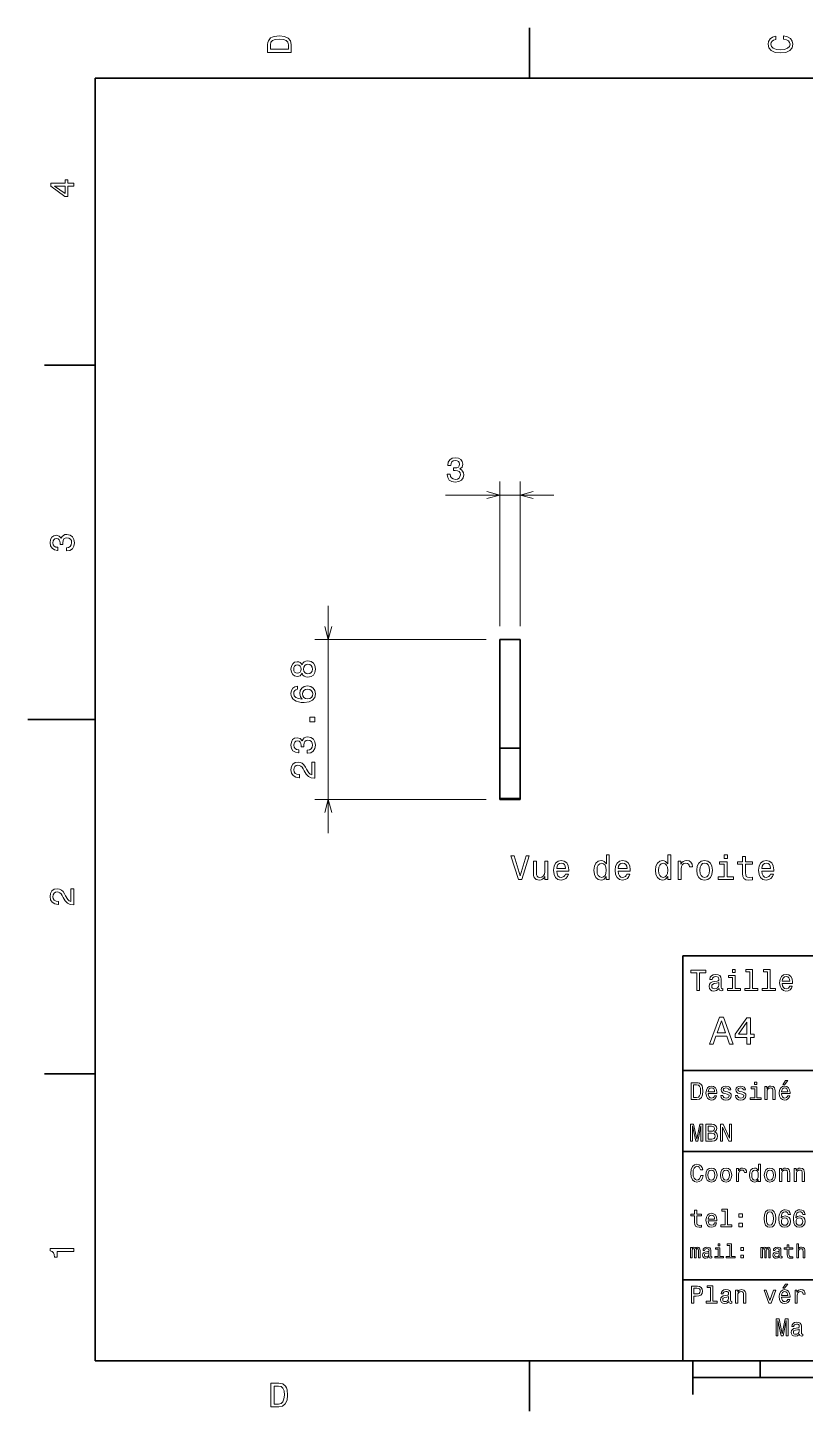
# Model space of a CAD drawing. Extents: x 0 to 297, y 0 to 210.
# Drawn here: x 0 to 115.2, y 2.5 to 207.5 of the extents above; entities that cross this region are included whole.
import ezdxf

# ---------------------------------------------------------------- set-up
doc = ezdxf.new("R2010")
doc.units = 0

msp = doc.modelspace()

# ---------------------------------------------------------------- linework, layer by layer
at = {"color": 7, "lineweight": 35, "ltscale": 0.1875}
for p, q in [((74.300003, 200), (74.300003, 207.5)), ((10, 157.5), (2.5, 157.5)), ((10, 52.5), (2.5, 52.5)), ((74.300003, 10), (74.300003, 2.5))]:
    msp.add_line(p, q, dxfattribs=at)
at = {"color": 7, "lineweight": 35}
for p, q in [((287, 200), (10, 200)), ((10, 200), (10, 10)), ((97, 10), (97, 70)), ((97, 70), (287, 70)), ((97, 53), (162, 53)), ((97, 41), (162, 41)), ((97, 22), (162, 22)), ((10, 10), (287, 10)), ((97, 10), (287, 10)), ((98.5, 7.5), (198.5, 7.5))]:
    msp.add_line(p, q, dxfattribs=at)
at = {"color": 7, "lineweight": 13}
for p, q in [((69.909958, 118.838623), (69.909958, 140.259201)), ((72.909958, 118.838623), (72.909958, 140.259201)), ((44.513523, 88.16037), (44.513523, 121.838623)), ((67.909958, 116.838623), (42.513523, 116.838623)), ((67.909958, 93.16037), (42.513523, 93.16037))]:
    msp.add_line(p, q, dxfattribs=at)
at = {"color": 7, "lineweight": 13, "ltscale": 0.400901}
msp.add_line((61.873936, 138.259201), (77.909958, 138.259201), dxfattribs=at)
at = {"color": 7, "lineweight": 35, "ltscale": 0.075}
for p, q in [((72.909958, 116.838623), (69.909958, 116.838623)), ((72.909958, 100.738052), (69.909958, 100.738052)), ((72.909958, 93.16037), (69.909958, 93.16037))]:
    msp.add_line(p, q, dxfattribs=at)
at = {"color": 7, "lineweight": 35, "ltscale": 0.362129}
for p, q in [((69.909958, 116.838623), (69.909958, 102.353455)), ((72.909958, 116.838623), (72.909958, 102.353455))]:
    msp.add_line(p, q, dxfattribs=at)
at = {"color": 7, "lineweight": 35, "ltscale": 0.25}
msp.add_line((10, 105), (0, 105), dxfattribs=at)
at = {"color": 7, "lineweight": 35, "ltscale": 0.040385}
for p, q in [((69.909958, 102.353455), (69.909958, 100.738052)), ((72.909958, 102.353455), (72.909958, 100.738052))]:
    msp.add_line(p, q, dxfattribs=at)
at = {"color": 7, "lineweight": 35, "ltscale": 0.184333}
for p, q in [((69.909958, 93.364738), (69.909958, 100.738052)), ((72.909958, 93.364738), (72.909958, 100.738052))]:
    msp.add_line(p, q, dxfattribs=at)
at = {"color": 7, "lineweight": 13, "ltscale": 0.075}
msp.add_line((69.909958, 93.364738), (72.909958, 93.364738), dxfattribs=at)
at = {"color": 7, "lineweight": 35, "ltscale": 0.005109}
for p, q in [((69.909958, 93.364738), (69.909958, 93.16037)), ((72.909958, 93.364738), (72.909958, 93.16037))]:
    msp.add_line(p, q, dxfattribs=at)
at = {"color": 7, "lineweight": 35, "ltscale": 0.125}
msp.add_line((98.5, 10), (98.5, 5), dxfattribs=at)
at = {"color": 7, "lineweight": 35, "ltscale": 0.0625}
msp.add_line((108.5, 10), (108.5, 7.5), dxfattribs=at)
at = {"color": 7, "lineweight": 13}
for points in [[(35.533215, 204.994965), (35.533215, 203.829971), (39.033215, 203.829971), (39.033215, 204.994965), (38.922264, 205.544678), (38.584366, 205.953171), (38.034657, 206.205338), (37.283215, 206.296112), (36.516644, 206.215424), (36.21405, 206.114563), (35.971977, 205.973343), (35.644165, 205.56485), (35.563473, 205.297562)], [(35.951801, 204.959656), (36.027451, 205.342941), (36.259438, 205.605194), (36.672985, 205.761536), (37.283215, 205.811966), (37.873272, 205.756485), (38.286816, 205.600143), (38.533936, 205.332855), (38.614628, 204.959656), (38.614628, 204.298996), (35.951801, 204.298996)], [(111.93206, 205.817017), (112.35569, 205.716141), (112.658287, 205.549713), (112.844887, 205.317734), (112.905403, 205.045395), (112.814629, 204.71759), (112.54229, 204.460388), (112.098488, 204.28891), (111.483215, 204.233429), (110.872986, 204.28891), (110.424141, 204.455338), (110.151802, 204.71254), (110.055984, 205.045395), (110.106415, 205.287476), (110.247627, 205.494247), (110.474571, 205.655624), (110.787247, 205.766571), (110.787247, 206.245682), (110.308144, 206.094391), (109.94503, 205.832138), (109.718086, 205.474075), (109.637398, 205.045395), (109.763474, 204.510818), (110.116501, 204.10231), (110.696472, 203.840057), (111.483215, 203.749283), (112.269958, 203.840057), (112.84993, 204.10231), (113.208, 204.510818), (113.329041, 205.045395), (113.233215, 205.51442), (112.965927, 205.892654), (112.527161, 206.159943), (111.93206, 206.301163)], [(6.833213, 184.02739), (6.833213, 184.481277), (5.965778, 184.481277), (5.965778, 184.98056), (5.56232, 184.98056), (5.56232, 184.481277), (3.408862, 184.481277), (3.408862, 184.022339), (5.521974, 182.489197), (5.965778, 182.489197), (5.965778, 184.02739)], [(5.56232, 182.912827), (3.993876, 184.02739), (5.56232, 184.02739)], [(62.121052, 141.358627), (62.121052, 141.323318), (62.201744, 140.839172), (62.438778, 140.476059), (62.811974, 140.24408), (63.306213, 140.15834), (63.830708, 140.24408), (64.224075, 140.465973), (64.476242, 140.819), (64.567017, 141.272888), (64.526672, 141.570435), (64.415726, 141.812515), (64.234169, 141.999115), (63.992092, 142.135284), (64.319901, 142.407623), (64.435898, 142.841339), (64.360245, 143.234711), (64.143387, 143.532257), (63.790359, 143.718857), (63.306213, 143.784424), (62.852322, 143.70372), (62.504337, 143.481827), (62.277393, 143.128799), (62.201744, 142.659775), (62.201744, 142.624481), (62.650593, 142.624481), (62.690937, 142.947235), (62.822063, 143.17923), (63.033878, 143.320435), (63.331429, 143.37088), (63.593674, 143.330536), (63.785316, 143.224625), (63.901314, 143.053146), (63.946701, 142.821167), (63.901314, 142.574036), (63.780273, 142.407623), (63.568459, 142.306747), (63.280994, 142.276489), (63.084309, 142.28154), (63.084309, 141.883118), (63.331429, 141.893204), (63.649151, 141.847809), (63.886185, 141.726776), (64.02739, 141.53009), (64.077827, 141.272888), (64.022354, 140.980377), (63.876099, 140.763519), (63.644108, 140.62735), (63.336472, 140.58197), (63.018749, 140.632401), (62.786758, 140.783691), (62.640507, 141.025772), (62.58503, 141.358627)], [(5.73379, 129.979111), (5.769093, 129.979111), (6.253242, 130.059799), (6.616354, 130.296829), (6.848343, 130.670029), (6.934078, 131.164276), (6.848343, 131.688766), (6.626441, 132.082138), (6.273415, 132.334305), (5.819525, 132.425079), (5.521974, 132.384735), (5.279899, 132.273788), (5.0933, 132.092224), (4.957133, 131.850143), (4.684798, 132.177963), (4.251081, 132.293961), (3.857709, 132.218307), (3.560158, 132.00145), (3.373559, 131.648422), (3.307997, 131.164276), (3.388689, 130.710388), (3.610591, 130.362396), (3.963617, 130.135452), (4.432637, 130.059799), (4.46794, 130.059799), (4.46794, 130.508652), (4.145173, 130.548996), (3.913184, 130.680115), (3.771974, 130.891937), (3.721542, 131.189484), (3.761888, 131.451736), (3.867795, 131.643372), (4.039265, 131.759369), (4.271254, 131.804764), (4.518372, 131.759369), (4.684798, 131.638336), (4.785663, 131.426514), (4.815922, 131.139053), (4.810879, 130.942368), (5.209294, 130.942368), (5.199208, 131.189484), (5.244596, 131.507217), (5.365634, 131.744247), (5.56232, 131.885452), (5.819525, 131.935883), (6.112032, 131.880417), (6.328891, 131.734161), (6.465058, 131.502167), (6.510447, 131.194534), (6.460014, 130.876801), (6.308718, 130.644821), (6.066643, 130.498566), (5.73379, 130.443085)], [(40.627357, 111.846184), (40.768566, 111.588982), (40.965252, 111.412468), (41.212372, 111.301514), (41.509922, 111.266212), (41.958767, 111.346909), (42.306751, 111.578896), (42.528652, 111.957138), (42.614388, 112.471542), (42.528652, 112.980911), (42.306751, 113.359154), (41.958767, 113.591141), (41.509922, 113.67688), (41.212372, 113.636528), (40.965252, 113.530624), (40.768566, 113.349068), (40.627357, 113.096909), (40.506317, 113.29863), (40.339893, 113.439842), (40.138161, 113.525581), (39.891045, 113.55584), (39.532974, 113.475143), (39.245514, 113.263329), (39.058914, 112.920395), (38.988308, 112.471542), (39.058914, 112.017654), (39.245514, 111.674713), (39.532974, 111.457855), (39.891045, 111.38221), (40.138161, 111.407425), (40.339893, 111.493156)], [(39.931389, 111.861313), (39.709488, 111.901657), (39.538017, 112.022697), (39.43211, 112.21434), (39.391766, 112.471542), (39.43211, 112.723709), (39.538017, 112.915352), (39.709488, 113.036385), (39.931389, 113.081772), (40.158337, 113.036385), (40.334846, 112.915352), (40.450844, 112.723709), (40.486145, 112.471542), (40.445801, 112.21434), (40.334846, 112.022697), (40.158337, 111.901657)], [(41.499832, 111.750366), (41.232544, 111.795753), (41.030815, 111.942009), (40.899689, 112.168953), (40.854301, 112.471542), (40.899689, 112.769096), (41.030815, 112.99604), (41.232544, 113.142296), (41.499832, 113.192726), (41.7873, 113.142296), (42.004158, 112.99604), (42.145367, 112.769096), (42.190758, 112.471542), (42.145367, 112.168953), (42.004158, 111.942009), (41.7873, 111.795753)], [(39.956608, 109.945892), (39.548103, 109.850075), (39.245514, 109.628174), (39.053871, 109.285233), (38.988308, 108.841431), (39.023609, 108.543877), (39.119431, 108.286674), (39.275772, 108.059731), (39.497673, 107.868088), (39.775051, 107.716789), (40.112946, 107.605835), (40.51136, 107.535233), (40.960209, 107.51506), (41.676346, 107.595749), (42.195801, 107.842873), (42.50848, 108.241287), (42.614388, 108.785957), (42.523609, 109.275146), (42.286579, 109.648346), (41.91338, 109.890419), (41.439316, 109.976158), (40.960209, 109.890419), (40.592052, 109.658432), (40.360065, 109.300362), (40.279373, 108.85656), (40.380238, 108.377449), (40.667702, 108.019386), (40.112946, 108.095032), (39.714531, 108.256416), (39.477501, 108.503532), (39.396809, 108.846474), (39.437153, 109.098633), (39.54306, 109.290276), (39.719574, 109.416359), (39.956608, 109.481918)], [(41.444359, 109.486961), (41.762081, 109.431488), (42.004158, 109.290276), (42.165543, 109.063332), (42.215973, 108.780914), (42.165543, 108.48336), (42.009201, 108.256416), (41.767124, 108.110161), (41.449402, 108.064774), (41.136723, 108.115204), (40.899689, 108.256416), (40.748394, 108.488403), (40.692917, 108.801086), (40.748394, 109.073418), (40.894646, 109.290276), (41.13168, 109.431488)], [(42.513523, 104.651512), (42.513523, 105.347481), (41.762081, 105.347481), (41.762081, 104.651512)], [(41.414101, 99.992584), (41.449402, 99.992584), (41.933552, 100.073273), (42.296665, 100.310303), (42.528652, 100.683502), (42.614388, 101.177742), (42.528652, 101.702232), (42.306751, 102.095604), (41.953724, 102.347771), (41.499832, 102.438545), (41.202286, 102.398201), (40.960209, 102.287247), (40.773609, 102.105698), (40.637444, 101.863617), (40.365108, 102.191429), (39.931389, 102.307426), (39.538017, 102.231773), (39.240467, 102.014915), (39.053871, 101.661888), (38.988308, 101.177742), (39.069, 100.723846), (39.290901, 100.37587), (39.643929, 100.148918), (40.112946, 100.073273), (40.148251, 100.073273), (40.148251, 100.522118), (39.825481, 100.562469), (39.593494, 100.693588), (39.452286, 100.905403), (39.401852, 101.202957), (39.4422, 101.465202), (39.548103, 101.656845), (39.719574, 101.772842), (39.951565, 101.81823), (40.198681, 101.772842), (40.365108, 101.651802), (40.465973, 101.439987), (40.496231, 101.152527), (40.491188, 100.955841), (40.889603, 100.955841), (40.879517, 101.202957), (40.924908, 101.520683), (41.045944, 101.757713), (41.24263, 101.898918), (41.499832, 101.949356), (41.792343, 101.893875), (42.009201, 101.747627), (42.145367, 101.51564), (42.190758, 101.208), (42.140324, 100.890274), (41.989029, 100.658287), (41.746952, 100.512032), (41.414101, 100.456558)], [(42.513523, 96.296906), (42.513523, 98.702522), (42.079803, 98.702522), (42.079803, 96.801224), (41.842773, 96.907135), (41.646088, 97.088692), (41.288017, 97.648491), (41.136723, 97.946037), (40.919861, 98.278893), (40.667702, 98.515923), (40.370152, 98.652092), (40.032257, 98.702522), (39.608624, 98.616791), (39.275772, 98.379761), (39.063957, 98.016647), (38.988308, 97.547623), (39.074043, 97.063477), (39.311073, 96.69532), (39.689316, 96.45829), (40.188595, 96.377594), (40.259201, 96.377594), (40.259201, 96.836533), (40.218857, 96.836533), (39.875916, 96.88192), (39.623753, 97.018089), (39.462372, 97.234947), (39.406895, 97.522408), (39.457329, 97.814919), (39.583408, 98.031776), (39.780094, 98.172989), (40.027214, 98.223419), (40.259201, 98.188118), (40.455887, 98.092293), (40.627357, 97.930908), (40.778652, 97.709007), (40.940037, 97.411461), (41.252716, 96.917221), (41.585571, 96.569237), (41.989029, 96.362465), (42.498394, 96.296906)], [(73.805489, 84.808784), (72.927971, 81.828239), (72.02523, 84.808784), (71.546127, 84.808784), (72.675812, 81.303741), (73.18013, 81.303741), (74.284599, 84.808784)], [(78.344398, 82.529243), (80.119614, 82.529243), (80.124657, 82.736015), (80.043961, 83.315987), (79.82206, 83.74971), (79.46904, 84.011955), (79.000015, 84.107773), (78.541084, 84.006912), (78.188057, 83.724487), (77.961113, 83.265556), (77.880417, 82.66037), (77.95607, 82.040054), (78.183014, 81.586159), (78.530998, 81.303741), (78.984886, 81.207924), (79.378258, 81.273483), (79.701027, 81.444954), (79.938057, 81.717285), (80.074226, 82.080399), (79.63546, 82.080399), (79.544685, 81.87867), (79.413559, 81.727371), (79.040359, 81.606339), (78.752899, 81.661812), (78.536041, 81.838326), (78.394829, 82.125786), (78.344398, 82.514114)], [(85.692383, 81.722328), (85.692383, 81.303741), (86.136185, 81.303741), (86.136185, 84.924782), (85.697418, 84.924782), (85.697418, 83.598412), (85.359528, 83.981697), (85.152756, 84.072472), (84.915726, 84.107773), (84.487045, 84.006912), (84.154198, 83.724487), (83.937332, 83.270599), (83.861687, 82.66037), (83.937332, 82.05014), (84.154198, 81.591202), (84.487045, 81.303741), (84.915726, 81.207924), (85.152756, 81.243225), (85.364571, 81.334)], [(87.452469, 82.529243), (89.227684, 82.529243), (89.232727, 82.736015), (89.152031, 83.315987), (88.93013, 83.74971), (88.577103, 84.011955), (88.108086, 84.107773), (87.649155, 84.006912), (87.296127, 83.724487), (87.069183, 83.265556), (86.988487, 82.66037), (87.06414, 82.040054), (87.291084, 81.586159), (87.639069, 81.303741), (88.092957, 81.207924), (88.486328, 81.273483), (88.809097, 81.444954), (89.046127, 81.717285), (89.182297, 82.080399), (88.74353, 82.080399), (88.652756, 81.87867), (88.521629, 81.727371), (88.14843, 81.606339), (87.86097, 81.661812), (87.644104, 81.838326), (87.502899, 82.125786), (87.452469, 82.514114)], [(94.800446, 81.722328), (94.800446, 81.303741), (95.244255, 81.303741), (95.244255, 84.924782), (94.805496, 84.924782), (94.805496, 83.598412), (94.467598, 83.981697), (94.260826, 84.072472), (94.023788, 84.107773), (93.595116, 84.006912), (93.262268, 83.724487), (93.04541, 83.270599), (92.969757, 82.66037), (93.04541, 82.05014), (93.262268, 81.591202), (93.595116, 81.303741), (94.023788, 81.207924), (94.260826, 81.243225), (94.472641, 81.334)], [(96.338631, 81.303741), (96.78244, 81.303741), (96.78244, 82.852013), (96.827827, 83.225212), (96.963989, 83.4925), (97.185898, 83.653885), (97.483444, 83.709358), (97.705345, 83.674057), (97.871773, 83.573196), (97.972641, 83.401726), (98.007942, 83.169739), (98.456787, 83.169739), (98.396271, 83.578239), (98.229843, 83.870743), (97.952469, 84.047256), (97.574226, 84.107773), (97.317017, 84.067429), (97.095116, 83.966568), (96.89843, 83.795097), (96.742088, 83.56311), (96.742088, 84.011955), (96.338631, 84.011955)], [(99.077103, 82.655327), (99.157799, 82.040054), (99.389786, 81.586159), (99.757942, 81.303741), (100.252174, 81.207924), (100.741371, 81.303741), (101.109528, 81.581116), (101.341515, 82.035011), (101.427246, 82.655327), (101.341515, 83.270599), (101.109528, 83.72953), (100.741371, 84.006912), (100.252174, 84.107773), (99.757942, 84.006912), (99.389786, 83.724487), (99.157799, 83.270599)], [(103.616013, 84.924782), (103.146988, 84.924782), (103.146988, 84.420456), (103.616013, 84.420456)], [(105.875374, 83.542938), (105.875374, 82.18631), (105.905632, 81.747543), (106.046844, 81.444954), (106.329269, 81.26844), (106.808372, 81.207924), (107.33287, 81.233139), (107.33287, 81.616425), (106.949585, 81.586159), (106.601593, 81.626511), (106.415001, 81.752586), (106.334305, 81.964401), (106.319183, 82.261955), (106.319183, 83.542938), (107.33287, 83.542938), (107.33287, 83.921173), (106.319183, 83.921173), (106.319183, 84.712967), (105.875374, 84.712967), (105.875374, 83.921173), (105.108803, 83.921173), (105.108803, 83.542938)], [(108.70462, 82.529243), (110.479843, 82.529243), (110.484879, 82.736015), (110.40419, 83.315987), (110.182289, 83.74971), (109.829262, 84.011955), (109.360245, 84.107773), (108.901306, 84.006912), (108.548279, 83.724487), (108.321335, 83.265556), (108.240646, 82.66037), (108.316299, 82.040054), (108.543243, 81.586159), (108.89122, 81.303741), (109.345108, 81.207924), (109.738487, 81.273483), (110.061249, 81.444954), (110.298279, 81.717285), (110.434448, 82.080399), (109.995689, 82.080399), (109.904907, 81.87867), (109.773788, 81.727371), (109.400589, 81.606339), (109.113129, 81.661812), (108.896271, 81.838326), (108.755051, 82.125786), (108.70462, 82.514114)], [(77.007942, 84.011955), (76.564133, 84.011955), (76.564133, 82.448555), (76.513702, 82.085442), (76.367447, 81.823196), (76.140503, 81.661812), (75.842957, 81.611382), (75.605927, 81.651726), (75.454628, 81.772758), (75.368889, 81.97953), (75.348717, 82.272041), (75.348717, 84.011955), (74.904915, 84.011955), (74.904915, 82.231697), (74.920044, 81.873627), (75.015869, 81.576073), (75.308372, 81.303741), (75.77739, 81.207924), (76.029556, 81.243225), (76.246414, 81.334), (76.433014, 81.490341), (76.584312, 81.717285), (76.584312, 81.303741), (77.007942, 81.303741)], [(78.344398, 82.902443), (78.399872, 83.250427), (78.536041, 83.507629), (78.742813, 83.663971), (79.015144, 83.719444), (79.28244, 83.663971), (79.489212, 83.507629), (79.615288, 83.250427), (79.660675, 82.902443)], [(84.991371, 83.709358), (85.283875, 83.638756), (85.505783, 83.44207), (85.636902, 83.114258), (85.687332, 82.66037), (85.636902, 82.201439), (85.505783, 81.873627), (85.283875, 81.671898), (84.991371, 81.606339), (84.713989, 81.671898), (84.502174, 81.873627), (84.36097, 82.206482), (84.315575, 82.66037), (84.36097, 83.109215), (84.502174, 83.437027), (84.713989, 83.638756)], [(87.452469, 82.902443), (87.507942, 83.250427), (87.644104, 83.507629), (87.850876, 83.663971), (88.123215, 83.719444), (88.390503, 83.663971), (88.597275, 83.507629), (88.723358, 83.250427), (88.768745, 82.902443)], [(94.099442, 83.709358), (94.391953, 83.638756), (94.613846, 83.44207), (94.744972, 83.114258), (94.79541, 82.66037), (94.744972, 82.201439), (94.613846, 81.873627), (94.391953, 81.671898), (94.099442, 81.606339), (93.822067, 81.671898), (93.610245, 81.873627), (93.46904, 82.206482), (93.423645, 82.66037), (93.46904, 83.109215), (93.610245, 83.437027), (93.822067, 83.638756)], [(99.530991, 82.66037), (99.576385, 83.114258), (99.71759, 83.44207), (99.944542, 83.643799), (100.252174, 83.714401), (100.554771, 83.643799), (100.781715, 83.447113), (100.922928, 83.114258), (100.973358, 82.66037), (100.922928, 82.201439), (100.781715, 81.868584), (100.554771, 81.666855), (100.252174, 81.601295), (99.944542, 81.666855), (99.71759, 81.868584), (99.576385, 82.201439)], [(103.600876, 81.676941), (103.600876, 83.921173), (102.461105, 83.921173), (102.461105, 83.542938), (103.157074, 83.542938), (103.157074, 81.676941), (102.249298, 81.676941), (102.249298, 81.303741), (104.518745, 81.303741), (104.518745, 81.676941)], [(108.70462, 82.902443), (108.760101, 83.250427), (108.896271, 83.507629), (109.103043, 83.663971), (109.375374, 83.719444), (109.64267, 83.663971), (109.849442, 83.507629), (109.975517, 83.250427), (110.020905, 82.902443)], [(6.833213, 77.519447), (6.833213, 79.925072), (6.399496, 79.925072), (6.399496, 78.023773), (6.162464, 78.129684), (5.965778, 78.311241), (5.607709, 78.871033), (5.456412, 79.168587), (5.239553, 79.501442), (4.987392, 79.738472), (4.689842, 79.874641), (4.351945, 79.925072), (3.928314, 79.839333), (3.595461, 79.602303), (3.383646, 79.239189), (3.307997, 78.770172), (3.393732, 78.286018), (3.630764, 77.91787), (4.009006, 77.680832), (4.508286, 77.600143), (4.578891, 77.600143), (4.578891, 78.059074), (4.538545, 78.059074), (4.195605, 78.104462), (3.943444, 78.240631), (3.782061, 78.457489), (3.726585, 78.744957), (3.777017, 79.03746), (3.903098, 79.254318), (4.099784, 79.395531), (4.346902, 79.445961), (4.578891, 79.41066), (4.775577, 79.314842), (4.947046, 79.153458), (5.098343, 78.931557), (5.259727, 78.634003), (5.572406, 78.139771), (5.90526, 77.791786), (6.308718, 77.585014), (6.818084, 77.519447)], [(99.102303, 64.837173), (99.5, 64.837173), (99.5, 67.47406), (100.407784, 67.47406), (100.407784, 67.837173), (98.190201, 67.837173), (98.190201, 67.47406), (99.102303, 67.47406)], [(104.786743, 67.940918), (104.384727, 67.940918), (104.384727, 67.508644), (104.786743, 67.508644)], [(106.969742, 67.621033), (106.969742, 65.157059), (106.187317, 65.157059), (106.187317, 64.837173), (108.128242, 64.837173), (108.128242, 65.157059), (107.350143, 65.157059), (107.350143, 67.940918), (106.373199, 67.940918), (106.373199, 67.621033)], [(109.572044, 67.621033), (109.572044, 65.157059), (108.789627, 65.157059), (108.789627, 64.837173), (110.730545, 64.837173), (110.730545, 65.157059), (109.952454, 65.157059), (109.952454, 67.940918), (108.975502, 67.940918), (108.975502, 67.621033)], [(102.387611, 65.139771), (102.387611, 65.126801), (102.409225, 64.979828), (102.47406, 64.876076), (102.746399, 64.793945), (102.958214, 64.828529), (102.958214, 65.122475), (102.867432, 65.109505), (102.746399, 65.165703), (102.724785, 65.338615), (102.724785, 66.540344), (102.672913, 66.84726), (102.521614, 67.0634), (102.257927, 67.193085), (101.886169, 67.240631), (101.523056, 67.188759), (101.255043, 67.041786), (101.086456, 66.812675), (101.030258, 66.510086), (101.030258, 66.484146), (101.371758, 66.484146), (101.402016, 66.665703), (101.497116, 66.795387), (101.65274, 66.873199), (101.873199, 66.903458), (102.085014, 66.881844), (102.236313, 66.817001), (102.327087, 66.704605), (102.357346, 66.548988), (102.340057, 66.367432), (102.270897, 66.276657), (102.097984, 66.233429), (101.773773, 66.198845), (101.402016, 66.121033), (101.138329, 65.982704), (100.982712, 65.766571), (100.935158, 65.446686), (100.978386, 65.161385), (101.112389, 64.949562), (101.328529, 64.815559), (101.626801, 64.768013), (102.028816, 64.858788)], [(102.344383, 65.649857), (102.292511, 65.425072), (102.154182, 65.252159), (101.946686, 65.139771), (101.691643, 65.100861), (101.527374, 65.122475), (101.41066, 65.191643), (101.337173, 65.312675), (101.315559, 65.481262), (101.332855, 65.632561), (101.402016, 65.740631), (101.678673, 65.861671), (102.028816, 65.913544), (102.344383, 66.017288)], [(104.773773, 65.157059), (104.773773, 67.080688), (103.796829, 67.080688), (103.796829, 66.756485), (104.393372, 66.756485), (104.393372, 65.157059), (103.615273, 65.157059), (103.615273, 64.837173), (105.560516, 64.837173), (105.560516, 65.157059)], [(111.750717, 65.887604), (113.272339, 65.887604), (113.276657, 66.064842), (113.207497, 66.561958), (113.017288, 66.933716), (112.714699, 67.158501), (112.312683, 67.240631), (111.919312, 67.154175), (111.616714, 66.912102), (111.422188, 66.51873), (111.353027, 66), (111.41787, 65.4683), (111.612396, 65.079247), (111.91066, 64.837173), (112.299713, 64.755043), (112.636887, 64.811234), (112.913544, 64.958214), (113.116714, 65.191643), (113.233429, 65.502876), (112.857346, 65.502876), (112.779541, 65.329971), (112.667145, 65.200287), (112.34726, 65.096542), (112.100868, 65.144089), (111.914986, 65.295387), (111.793945, 65.541786), (111.750717, 65.874634)], [(111.750717, 66.207489), (111.798271, 66.50576), (111.914986, 66.726219), (112.092216, 66.860229), (112.325653, 66.907776), (112.554756, 66.860229), (112.731987, 66.726219), (112.840057, 66.50576), (112.878967, 66.207489)], [(100.982712, 56.9049), (101.51297, 56.9049), (101.933716, 58.080692), (103.530258, 58.080692), (103.951012, 56.9049), (104.492798, 56.9049), (103.028816, 60.910664), (102.440926, 60.910664)], [(102.118156, 58.570606), (102.734871, 60.334293), (103.351585, 58.570606)], [(106.521614, 56.9049), (107.040344, 56.9049), (107.040344, 57.896255), (107.610954, 57.896255), (107.610954, 58.357349), (107.040344, 58.357349), (107.040344, 60.818443), (106.515854, 60.818443), (104.763687, 58.403458), (104.763687, 57.896255), (106.521614, 57.896255)], [(105.247841, 58.357349), (106.521614, 60.149857), (106.521614, 58.357349)], [(107.992798, 51.27702), (107.657784, 51.27702), (107.657784, 50.916786), (107.992798, 50.916786)], [(111.84726, 50.88797), (112.059799, 50.88797), (112.560516, 51.500362), (112.207489, 51.500362)], [(99.080688, 51.190563), (98.248558, 51.190563), (98.248558, 48.690563), (99.080688, 48.690563), (99.473343, 48.769814), (99.765129, 49.011169), (99.945244, 49.40382), (100.010086, 49.940563), (99.952446, 50.488113), (99.880402, 50.70425), (99.779541, 50.877163), (99.487755, 51.111313), (99.296829, 51.168949)], [(99.055473, 50.891571), (99.329254, 50.837536), (99.516571, 50.671829), (99.628242, 50.376442), (99.664268, 49.940563), (99.624641, 49.519093), (99.51297, 49.223705), (99.322044, 49.047192), (99.055473, 48.989555), (98.583572, 48.989555), (98.583572, 50.891571)], [(100.784584, 49.565922), (102.052597, 49.565922), (102.056198, 49.713619), (101.998558, 50.127884), (101.840057, 50.437683), (101.587898, 50.625), (101.252884, 50.693443), (100.925072, 50.621399), (100.672913, 50.41967), (100.510803, 50.091862), (100.453171, 49.659584), (100.507202, 49.216499), (100.669312, 48.892292), (100.91787, 48.690563), (101.242073, 48.62212), (101.523056, 48.668949), (101.753601, 48.791428), (101.922913, 48.98595), (102.020172, 49.245319), (101.706772, 49.245319), (101.64193, 49.101227), (101.548271, 48.993156), (101.2817, 48.9067), (101.07637, 48.946327), (100.921471, 49.072407), (100.820602, 49.27774), (100.784584, 49.555115)], [(100.784584, 49.832493), (100.824211, 50.081055), (100.921471, 50.264771), (101.069168, 50.376442), (101.263687, 50.416069), (101.454613, 50.376442), (101.602303, 50.264771), (101.69236, 50.081055), (101.724785, 49.832493)], [(103.623199, 49.818085), (103.317001, 49.890129), (103.090057, 49.972984), (103.014412, 50.142292), (103.036026, 50.261169), (103.111671, 50.347622), (103.234146, 50.401657), (103.41066, 50.423271), (103.579971, 50.401657), (103.713257, 50.336815), (103.799713, 50.239555), (103.835732, 50.109871), (104.145531, 50.109871), (104.145531, 50.117077), (104.091499, 50.351227), (103.943802, 50.534943), (103.713257, 50.650219), (103.41066, 50.693443), (103.104469, 50.650219), (102.881126, 50.531342), (102.740631, 50.354828), (102.697403, 50.131485), (102.729828, 49.915348), (102.830688, 49.76405), (102.996399, 49.655983), (103.237755, 49.580334), (103.590775, 49.493877), (103.806915, 49.40382), (103.864555, 49.331772), (103.886169, 49.223705), (103.853745, 49.09042), (103.767288, 48.989555), (103.626801, 48.924713), (103.439484, 48.903099), (103.241356, 48.924713), (103.09726, 49.000362), (103, 49.122841), (102.960373, 49.292149), (102.654175, 49.292149), (102.704613, 49.003963), (102.852303, 48.795029), (103.086456, 48.668949), (103.41066, 48.62212), (103.749283, 48.668949), (103.997841, 48.795029), (104.149139, 48.996758), (104.203171, 49.259727), (104.163544, 49.486671), (104.051872, 49.641571), (103.868156, 49.742435)], [(105.791786, 49.818085), (105.485588, 49.890129), (105.258644, 49.972984), (105.182999, 50.142292), (105.204613, 50.261169), (105.280258, 50.347622), (105.40274, 50.401657), (105.579254, 50.423271), (105.748558, 50.401657), (105.881844, 50.336815), (105.9683, 50.239555), (106.004326, 50.109871), (106.314117, 50.109871), (106.314117, 50.117077), (106.260086, 50.351227), (106.112396, 50.534943), (105.881844, 50.650219), (105.579254, 50.693443), (105.273056, 50.650219), (105.049713, 50.531342), (104.909225, 50.354828), (104.865997, 50.131485), (104.898415, 49.915348), (104.999283, 49.76405), (105.164986, 49.655983), (105.406342, 49.580334), (105.759369, 49.493877), (105.975502, 49.40382), (106.033142, 49.331772), (106.054756, 49.223705), (106.022339, 49.09042), (105.935883, 48.989555), (105.795387, 48.924713), (105.60807, 48.903099), (105.409943, 48.924713), (105.265854, 49.000362), (105.168587, 49.122841), (105.12896, 49.292149), (104.822769, 49.292149), (104.873199, 49.003963), (105.020897, 48.795029), (105.255043, 48.668949), (105.579254, 48.62212), (105.91787, 48.668949), (106.166428, 48.795029), (106.317726, 48.996758), (106.371758, 49.259727), (106.33213, 49.486671), (106.220459, 49.641571), (106.036743, 49.742435)], [(107.981987, 48.957134), (107.981987, 50.560158), (107.16787, 50.560158), (107.16787, 50.289986), (107.664986, 50.289986), (107.664986, 48.957134), (107.016571, 48.957134), (107.016571, 48.690563), (108.637611, 48.690563), (108.637611, 48.957134)], [(109.181557, 48.690563), (109.498558, 48.690563), (109.498558, 49.807278), (109.530983, 50.063042), (109.635445, 50.250362), (109.797546, 50.365635), (110.013687, 50.408863), (110.1866, 50.372841), (110.29467, 50.275578), (110.348701, 50.113472), (110.366714, 49.897335), (110.366714, 48.690563), (110.683716, 48.690563), (110.683716, 49.962177), (110.669312, 50.217941), (110.604469, 50.430477), (110.39193, 50.625), (110.060516, 50.693443), (109.876801, 50.668228), (109.721901, 50.599785), (109.588615, 50.484512), (109.484146, 50.329613), (109.484146, 50.625), (109.181557, 50.625)], [(111.627518, 49.565922), (112.895531, 49.565922), (112.899132, 49.713619), (112.841499, 50.127884), (112.682999, 50.437683), (112.430832, 50.625), (112.095825, 50.693443), (111.768013, 50.621399), (111.515854, 50.41967), (111.353745, 50.091862), (111.296112, 49.659584), (111.350143, 49.216499), (111.512245, 48.892292), (111.760803, 48.690563), (112.085014, 48.62212), (112.365997, 48.668949), (112.596542, 48.791428), (112.765854, 48.98595), (112.863113, 49.245319), (112.549713, 49.245319), (112.484871, 49.101227), (112.391212, 48.993156), (112.124641, 48.9067), (111.919312, 48.946327), (111.764412, 49.072407), (111.663544, 49.27774), (111.627518, 49.555115)], [(111.627518, 49.832493), (111.667145, 50.081055), (111.764412, 50.264771), (111.912102, 50.376442), (112.106628, 50.416069), (112.297546, 50.376442), (112.445244, 50.264771), (112.535301, 50.081055), (112.567726, 49.832493)], [(98.183716, 42.530979), (98.461098, 42.530979), (98.461098, 44.80043), (98.929398, 42.530979), (99.239197, 42.530979), (99.703888, 44.80043), (99.703888, 42.530979), (99.984871, 42.530979), (99.984871, 45.030979), (99.545387, 45.030979), (99.084297, 42.826366), (98.626801, 45.030979), (98.183716, 45.030979)], [(101.703171, 43.881844), (101.95533, 44.090778), (102.020172, 44.231266), (102.041786, 44.404179), (101.994957, 44.674351), (101.854469, 44.868874), (101.627518, 44.987751), (101.310516, 45.030979), (100.420746, 45.030979), (100.420746, 42.530979), (101.360954, 42.530979), (101.695969, 42.581413), (101.944527, 42.729107), (102.099426, 42.963257), (102.153458, 43.280258), (102.12104, 43.492794), (102.034584, 43.669308), (101.894089, 43.798992)], [(101.242073, 43.993515), (100.752159, 43.993515), (100.752159, 44.731987), (101.270897, 44.731987), (101.465416, 44.710373), (101.602303, 44.645531), (101.685158, 44.533859), (101.713974, 44.368156), (101.681557, 44.20245), (101.5951, 44.087173), (101.447403, 44.015129)], [(101.321327, 42.829971), (100.752159, 42.829971), (100.752159, 43.690922), (101.288902, 43.690922), (101.515854, 43.665707), (101.677956, 43.590057), (101.775215, 43.460373), (101.80764, 43.273052), (101.775215, 43.074928), (101.685158, 42.938038), (101.533859, 42.855186)], [(102.600143, 42.530979), (102.899139, 42.530979), (102.899139, 44.580692), (103.857346, 42.530979), (104.242798, 42.530979), (104.242798, 45.030979), (103.940201, 45.030979), (103.940201, 42.981266), (102.992798, 45.030979), (102.600143, 45.030979)], [(99.66787, 37.460373), (99.595818, 37.15778), (99.476944, 36.941643), (99.311241, 36.808357), (99.116714, 36.765129), (98.882568, 36.829971), (98.698845, 37.024494), (98.57637, 37.341499), (98.536743, 37.780979), (98.57637, 38.216858), (98.695244, 38.537464), (98.87896, 38.731987), (99.116714, 38.80043), (99.289627, 38.764408), (99.437317, 38.663544), (99.552597, 38.501442), (99.631844, 38.278099), (99.97406, 38.278099), (99.865997, 38.620316), (99.678673, 38.879681), (99.422913, 39.041786), (99.116714, 39.099422), (98.734871, 39.009365), (98.443085, 38.757202), (98.25576, 38.342937), (98.190926, 37.780979), (98.25576, 37.219021), (98.443085, 36.804756), (98.734871, 36.548992), (99.116714, 36.462536), (99.451729, 36.530979), (99.721901, 36.721901), (99.912827, 37.035301), (100.013687, 37.460373)], [(108.201729, 36.829971), (108.201729, 36.530979), (108.51873, 36.530979), (108.51873, 39.117435), (108.20533, 39.117435), (108.20533, 38.170029), (107.963974, 38.443802), (107.816284, 38.508644), (107.646973, 38.533859), (107.340775, 38.461815), (107.103027, 38.260086), (106.948128, 37.935879), (106.894089, 37.5), (106.948128, 37.064121), (107.103027, 36.736309), (107.340775, 36.530979), (107.646973, 36.462536), (107.816284, 36.487751), (107.967575, 36.552593)], [(100.413544, 37.496399), (100.471184, 37.056915), (100.636887, 36.732708), (100.899857, 36.530979), (101.252884, 36.462536), (101.602303, 36.530979), (101.865273, 36.729107), (102.030983, 37.053314), (102.092216, 37.496399), (102.030983, 37.935879), (101.865273, 38.263687), (101.602303, 38.461815), (101.252884, 38.533859), (100.899857, 38.461815), (100.636887, 38.260086), (100.471184, 37.935879)], [(100.737755, 37.5), (100.770172, 37.824207), (100.87104, 38.058357), (101.033142, 38.20245), (101.252884, 38.25288), (101.469017, 38.20245), (101.631126, 38.061958), (101.731987, 37.824207), (101.768013, 37.5), (101.731987, 37.172188), (101.631126, 36.934437), (101.469017, 36.790344), (101.252884, 36.743515), (101.033142, 36.790344), (100.87104, 36.934437), (100.770172, 37.172188)], [(102.58213, 37.496399), (102.639771, 37.056915), (102.805473, 36.732708), (103.068443, 36.530979), (103.421471, 36.462536), (103.770897, 36.530979), (104.033859, 36.729107), (104.19957, 37.053314), (104.260803, 37.496399), (104.19957, 37.935879), (104.033859, 38.263687), (103.770897, 38.461815), (103.421471, 38.533859), (103.068443, 38.461815), (102.805473, 38.260086), (102.639771, 37.935879)], [(102.906342, 37.5), (102.938759, 37.824207), (103.039627, 38.058357), (103.201729, 38.20245), (103.421471, 38.25288), (103.637611, 38.20245), (103.799713, 38.061958), (103.900574, 37.824207), (103.9366, 37.5), (103.900574, 37.172188), (103.799713, 36.934437), (103.637611, 36.790344), (103.421471, 36.743515), (103.201729, 36.790344), (103.039627, 36.934437), (102.938759, 37.172188)], [(104.963257, 36.530979), (105.280258, 36.530979), (105.280258, 37.636887), (105.312683, 37.903458), (105.409943, 38.094379), (105.568443, 38.209652), (105.780983, 38.249279), (105.939484, 38.224064), (106.058357, 38.152016), (106.130402, 38.029537), (106.155617, 37.863831), (106.476227, 37.863831), (106.432999, 38.155621), (106.314117, 38.364552), (106.115997, 38.490635), (105.845825, 38.533859), (105.662102, 38.505043), (105.503601, 38.432995), (105.363113, 38.310516), (105.251442, 38.144814), (105.251442, 38.465416), (104.963257, 38.465416)], [(107.701012, 38.249279), (107.909943, 38.198845), (108.068443, 38.058357), (108.162102, 37.824207), (108.198128, 37.5), (108.162102, 37.172188), (108.068443, 36.938038), (107.909943, 36.793949), (107.701012, 36.747116), (107.502884, 36.793949), (107.351585, 36.938038), (107.250717, 37.175793), (107.2183, 37.5), (107.250717, 37.820606), (107.351585, 38.054756), (107.502884, 38.198845)], [(109.087898, 37.496399), (109.145531, 37.056915), (109.311241, 36.732708), (109.574203, 36.530979), (109.927231, 36.462536), (110.276657, 36.530979), (110.539627, 36.729107), (110.70533, 37.053314), (110.766571, 37.496399), (110.70533, 37.935879), (110.539627, 38.263687), (110.276657, 38.461815), (109.927231, 38.533859), (109.574203, 38.461815), (109.311241, 38.260086), (109.145531, 37.935879)], [(109.412102, 37.5), (109.444527, 37.824207), (109.545387, 38.058357), (109.707489, 38.20245), (109.927231, 38.25288), (110.143372, 38.20245), (110.305473, 38.061958), (110.406342, 37.824207), (110.44236, 37.5), (110.406342, 37.172188), (110.305473, 36.934437), (110.143372, 36.790344), (109.927231, 36.743515), (109.707489, 36.790344), (109.545387, 36.934437), (109.444527, 37.172188)], [(111.350143, 36.530979), (111.667145, 36.530979), (111.667145, 37.647694), (111.69957, 37.903458), (111.804031, 38.090778), (111.966141, 38.206051), (112.182274, 38.249279), (112.355186, 38.213257), (112.463257, 38.115993), (112.517288, 37.953888), (112.535301, 37.737751), (112.535301, 36.530979), (112.852303, 36.530979), (112.852303, 37.802593), (112.837898, 38.058357), (112.773056, 38.270893), (112.560516, 38.465416), (112.229103, 38.533859), (112.045387, 38.508644), (111.890488, 38.440201), (111.757202, 38.324928), (111.65274, 38.170029), (111.65274, 38.465416), (111.350143, 38.465416)], [(113.51873, 36.530979), (113.835732, 36.530979), (113.835732, 37.647694), (113.868156, 37.903458), (113.972626, 38.090778), (114.134727, 38.206051), (114.350861, 38.249279), (114.523773, 38.213257), (114.631844, 38.115993), (114.685883, 37.953888), (114.703888, 37.737751), (114.703888, 36.530979), (115.020889, 36.530979), (115.020889, 37.802593), (115.006485, 38.058357), (114.941643, 38.270893), (114.729111, 38.465416), (114.39769, 38.533859), (114.213974, 38.508644), (114.059082, 38.440201), (113.925789, 38.324928), (113.821327, 38.170029), (113.821327, 38.465416), (113.51873, 38.465416)], [(98.763687, 31.449568), (98.763687, 30.480547), (98.785301, 30.167147), (98.886169, 29.951008), (99.087898, 29.824926), (99.430115, 29.7817), (99.804756, 29.799711), (99.804756, 30.073486), (99.530983, 30.051872), (99.282417, 30.08069), (99.149132, 30.170748), (99.091499, 30.322046), (99.080688, 30.534582), (99.080688, 31.449568), (99.804756, 31.449568), (99.804756, 31.71974), (99.080688, 31.71974), (99.080688, 32.285301), (98.763687, 32.285301), (98.763687, 31.71974), (98.216141, 31.71974), (98.216141, 31.449568)], [(100.784584, 30.725504), (102.052597, 30.725504), (102.056198, 30.873198), (101.998558, 31.287464), (101.840057, 31.597261), (101.587898, 31.784582), (101.252884, 31.853025), (100.925072, 31.780979), (100.672913, 31.57925), (100.510803, 31.25144), (100.453171, 30.819164), (100.507202, 30.37608), (100.669312, 30.051872), (100.91787, 29.850143), (101.242073, 29.7817), (101.523056, 29.828529), (101.753601, 29.951008), (101.922913, 30.145533), (102.020172, 30.404898), (101.706772, 30.404898), (101.64193, 30.260807), (101.548271, 30.152737), (101.2817, 30.066282), (101.07637, 30.105907), (100.921471, 30.231987), (100.820602, 30.437319), (100.784584, 30.714697)], [(100.784584, 30.992075), (100.824211, 31.240633), (100.921471, 31.424351), (101.069168, 31.536022), (101.263687, 31.575647), (101.454613, 31.536022), (101.602303, 31.424351), (101.69236, 31.240633), (101.724785, 30.992075)], [(103.306198, 32.170029), (103.306198, 30.116714), (102.654175, 30.116714), (102.654175, 29.850143), (104.271614, 29.850143), (104.271614, 30.116714), (103.623199, 30.116714), (103.623199, 32.4366), (102.809074, 32.4366), (102.809074, 32.170029)], [(105.341499, 31.247837), (105.838615, 31.247837), (105.838615, 31.784582), (105.341499, 31.784582)], [(109.059074, 31.071325), (109.113113, 30.505762), (109.282425, 30.102304), (109.552597, 29.857347), (109.927231, 29.778097), (110.298271, 29.857347), (110.568443, 30.102304), (110.734146, 30.505762), (110.791786, 31.071325), (110.734146, 31.633286), (110.665703, 31.856628), (110.568443, 32.040344), (110.298271, 32.285301), (109.927231, 32.368156), (109.552597, 32.285301), (109.282425, 32.036743), (109.113113, 31.633286)], [(109.4049, 31.071325), (109.433716, 31.507204), (109.523773, 31.820604), (109.685883, 32.004322), (109.927231, 32.069164), (110.164986, 32.004322), (110.327087, 31.820604), (110.417145, 31.507204), (110.445969, 31.071325), (110.417145, 30.631844), (110.327087, 30.318443), (110.164986, 30.134726), (109.927231, 30.073486), (109.685883, 30.134726), (109.523773, 30.318443), (109.433716, 30.631844)], [(112.960373, 31.676512), (112.89193, 31.9683), (112.733429, 32.184437), (112.488472, 32.321323), (112.171471, 32.368156), (111.958931, 32.342937), (111.775215, 32.274494), (111.613113, 32.162823), (111.476227, 32.004322), (111.368156, 31.806194), (111.288902, 31.56484), (111.238472, 31.280258), (111.22406, 30.959654), (111.2817, 30.448126), (111.458214, 30.077089), (111.742798, 29.853746), (112.131844, 29.778097), (112.48127, 29.842939), (112.747841, 30.012247), (112.920746, 30.278818), (112.981987, 30.617435), (112.920746, 30.959654), (112.755043, 31.222622), (112.499283, 31.388329), (112.182274, 31.445965), (111.840057, 31.373919), (111.58429, 31.168587), (111.638329, 31.56484), (111.753601, 31.849422), (111.930115, 32.01873), (112.175072, 32.076366), (112.355186, 32.04755), (112.492073, 31.971901), (112.58213, 31.845821), (112.62896, 31.676512)], [(112.632568, 30.613832), (112.592941, 30.386887), (112.492073, 30.213976), (112.329971, 30.098703), (112.128242, 30.062679), (111.915703, 30.098703), (111.753601, 30.210375), (111.649139, 30.383286), (111.616714, 30.610229), (111.65274, 30.833572), (111.753601, 31.002882), (111.919312, 31.11095), (112.142654, 31.150576), (112.337173, 31.11095), (112.492073, 31.006483), (112.592941, 30.837175)], [(115.12896, 31.676512), (115.060516, 31.9683), (114.902016, 32.184437), (114.657059, 32.321323), (114.340057, 32.368156), (114.127518, 32.342937), (113.943802, 32.274494), (113.7817, 32.162823), (113.644814, 32.004322), (113.536743, 31.806194), (113.457489, 31.56484), (113.407059, 31.280258), (113.392654, 30.959654), (113.450287, 30.448126), (113.626801, 30.077089), (113.911385, 29.853746), (114.30043, 29.778097), (114.649857, 29.842939), (114.916428, 30.012247), (115.08934, 30.278818), (115.150574, 30.617435), (115.08934, 30.959654), (114.92363, 31.222622), (114.66787, 31.388329), (114.350861, 31.445965), (114.008644, 31.373919), (113.752884, 31.168587), (113.806915, 31.56484), (113.922188, 31.849422), (114.098701, 32.01873), (114.343658, 32.076366), (114.523773, 32.04755), (114.66066, 31.971901), (114.750717, 31.845821), (114.797546, 31.676512)], [(114.801147, 30.613832), (114.761528, 30.386887), (114.66066, 30.213976), (114.498558, 30.098703), (114.296829, 30.062679), (114.08429, 30.098703), (113.922188, 30.210375), (113.817726, 30.383286), (113.785301, 30.610229), (113.821327, 30.833572), (113.922188, 31.002882), (114.087898, 31.11095), (114.311241, 31.150576), (114.505768, 31.11095), (114.66066, 31.006483), (114.761528, 30.837175)], [(105.341499, 29.850143), (105.838615, 29.850143), (105.838615, 30.386887), (105.341499, 30.386887)], [(98.170029, 25.224785), (98.403458, 25.224785), (98.403458, 26.259367), (98.41787, 26.414986), (98.461098, 26.527378), (98.527374, 26.59366), (98.613831, 26.619598), (98.682999, 26.596542), (98.729103, 26.538906), (98.752159, 26.440924), (98.760803, 26.311241), (98.760803, 25.224785), (98.979828, 25.224785), (98.979828, 26.259367), (98.99424, 26.412106), (99.03746, 26.524496), (99.106628, 26.59366), (99.193085, 26.619598), (99.262245, 26.596542), (99.308357, 26.538906), (99.337173, 26.311241), (99.337173, 25.224785), (99.570602, 25.224785), (99.570602, 26.293949), (99.556198, 26.515852), (99.510086, 26.685881), (99.41787, 26.789627), (99.268013, 26.827091), (99.092216, 26.769453), (98.956772, 26.602306), (98.850143, 26.766571), (98.671471, 26.827091), (98.507202, 26.769453), (98.394814, 26.60807), (98.394814, 26.772335), (98.170029, 26.772335)], [(100.925072, 25.426514), (100.925072, 25.417868), (100.939484, 25.319885), (100.982712, 25.250721), (101.164268, 25.195967), (101.305473, 25.219021), (101.305473, 25.414986), (101.244957, 25.406342), (101.164268, 25.443806), (101.149857, 25.559078), (101.149857, 26.360231), (101.115273, 26.564842), (101.014412, 26.708935), (100.838615, 26.795389), (100.590775, 26.827091), (100.348701, 26.792507), (100.170029, 26.694525), (100.05764, 26.541788), (100.020172, 26.340059), (100.020172, 26.322767), (100.247841, 26.322767), (100.268013, 26.443806), (100.331413, 26.53026), (100.435158, 26.582134), (100.58213, 26.602306), (100.723343, 26.587896), (100.824211, 26.54467), (100.884727, 26.469742), (100.9049, 26.365995), (100.893372, 26.244957), (100.84726, 26.184439), (100.731987, 26.155621), (100.515854, 26.132566), (100.268013, 26.080692), (100.092216, 25.988474), (99.988472, 25.844381), (99.956772, 25.631124), (99.985588, 25.440924), (100.074928, 25.299713), (100.219017, 25.210375), (100.41787, 25.178675), (100.685883, 25.239195)], [(102.515854, 25.438042), (102.515854, 26.720463), (101.864555, 26.720463), (101.864555, 26.504324), (102.262245, 26.504324), (102.262245, 25.438042), (101.743515, 25.438042), (101.743515, 25.224785), (103.040344, 25.224785), (103.040344, 25.438042)], [(102.524498, 27.293949), (102.256485, 27.293949), (102.256485, 27.005764), (102.524498, 27.005764)], [(103.979828, 27.080692), (103.979828, 25.438042), (103.458214, 25.438042), (103.458214, 25.224785), (104.752159, 25.224785), (104.752159, 25.438042), (104.233429, 25.438042), (104.233429, 27.293949), (103.58213, 27.293949), (103.58213, 27.080692)], [(105.60807, 26.342941), (106.005768, 26.342941), (106.005768, 26.772335), (105.60807, 26.772335)], [(108.579254, 25.224785), (108.812683, 25.224785), (108.812683, 26.259367), (108.827087, 26.414986), (108.870316, 26.527378), (108.9366, 26.59366), (109.023056, 26.619598), (109.092216, 26.596542), (109.138329, 26.538906), (109.161385, 26.440924), (109.170029, 26.311241), (109.170029, 25.224785), (109.389046, 25.224785), (109.389046, 26.259367), (109.403458, 26.412106), (109.446686, 26.524496), (109.515854, 26.59366), (109.602303, 26.619598), (109.671471, 26.596542), (109.717575, 26.538906), (109.746399, 26.311241), (109.746399, 25.224785), (109.979828, 25.224785), (109.979828, 26.293949), (109.965416, 26.515852), (109.919312, 26.685881), (109.827087, 26.789627), (109.677231, 26.827091), (109.501442, 26.769453), (109.365997, 26.602306), (109.259369, 26.766571), (109.080688, 26.827091), (108.916428, 26.769453), (108.804031, 26.60807), (108.804031, 26.772335), (108.579254, 26.772335)], [(111.33429, 25.426514), (111.33429, 25.417868), (111.348701, 25.319885), (111.39193, 25.250721), (111.573486, 25.195967), (111.714699, 25.219021), (111.714699, 25.414986), (111.654175, 25.406342), (111.573486, 25.443806), (111.559074, 25.559078), (111.559074, 26.360231), (111.524498, 26.564842), (111.42363, 26.708935), (111.247841, 26.795389), (111, 26.827091), (110.757927, 26.792507), (110.579254, 26.694525), (110.466858, 26.541788), (110.429398, 26.340059), (110.429398, 26.322767), (110.657059, 26.322767), (110.677231, 26.443806), (110.740631, 26.53026), (110.844376, 26.582134), (110.991356, 26.602306), (111.132568, 26.587896), (111.233429, 26.54467), (111.293945, 26.469742), (111.314117, 26.365995), (111.302597, 26.244957), (111.256485, 26.184439), (111.141212, 26.155621), (110.925072, 26.132566), (110.677231, 26.080692), (110.501442, 25.988474), (110.39769, 25.844381), (110.365997, 25.631124), (110.394814, 25.440924), (110.484146, 25.299713), (110.628242, 25.210375), (110.827087, 25.178675), (111.0951, 25.239195)], [(112.489914, 26.504324), (112.489914, 25.729107), (112.507202, 25.478388), (112.587898, 25.305477), (112.749275, 25.204613), (113.023056, 25.170031), (113.322769, 25.184439), (113.322769, 25.40346), (113.103745, 25.386168), (112.9049, 25.409224), (112.798271, 25.48127), (112.752159, 25.602306), (112.743515, 25.772335), (112.743515, 26.504324), (113.322769, 26.504324), (113.322769, 26.720463), (112.743515, 26.720463), (112.743515, 27.172913), (112.489914, 27.172913), (112.489914, 26.720463), (112.051872, 26.720463), (112.051872, 26.504324)], [(113.884727, 25.224785), (114.138329, 25.224785), (114.138329, 26.118156), (114.164261, 26.322767), (114.247833, 26.472624), (114.377518, 26.564842), (114.55043, 26.599424), (114.688759, 26.570606), (114.775215, 26.492796), (114.818443, 26.363113), (114.832855, 26.190203), (114.832855, 25.224785), (115.086456, 25.224785), (115.086456, 26.242077), (115.074928, 26.446688), (115.023056, 26.616716), (114.853027, 26.772335), (114.587891, 26.827091), (114.443802, 26.806917), (114.319885, 26.752163), (114.216141, 26.665707), (114.138329, 26.547552), (114.138329, 27.293949), (113.884727, 27.293949)], [(6.833213, 26.159222), (6.833213, 26.618156), (3.307997, 26.618156), (3.307997, 26.275217), (3.615634, 26.184439), (3.822406, 26.002882), (3.943444, 25.725506), (3.98379, 25.34222), (4.341859, 25.34222), (4.341859, 26.159222)], [(100.896255, 25.766571), (100.861671, 25.616716), (100.769455, 25.501442), (100.631126, 25.426514), (100.461098, 25.400578), (100.351585, 25.414986), (100.273773, 25.461096), (100.224785, 25.541788), (100.210373, 25.654181), (100.221901, 25.755045), (100.268013, 25.827091), (100.452446, 25.907782), (100.685883, 25.942364), (100.896255, 26.011528)], [(105.60807, 25.224785), (106.005768, 25.224785), (106.005768, 25.654181), (105.60807, 25.654181)], [(111.305473, 25.766571), (111.270889, 25.616716), (111.178673, 25.501442), (111.040344, 25.426514), (110.870316, 25.400578), (110.760803, 25.414986), (110.682999, 25.461096), (110.634003, 25.541788), (110.619598, 25.654181), (110.631126, 25.755045), (110.677231, 25.827091), (110.861671, 25.907782), (111.0951, 25.942364), (111.305473, 26.011528)], [(98.324211, 18.530979), (98.655617, 18.530979), (98.655617, 19.586454), (99.023056, 19.586454), (99.394089, 19.604465), (99.689484, 19.730547), (99.880402, 19.975504), (99.945244, 20.310518), (99.894814, 20.620316), (99.750717, 20.847261), (99.51297, 20.98415), (99.188759, 21.030979), (98.324211, 21.030979)], [(99.098701, 20.724783), (99.314842, 20.703169), (99.473343, 20.634726), (99.567001, 20.508644), (99.599426, 20.310518), (99.5634, 20.101583), (99.466141, 19.975504), (99.30043, 19.910662), (99.073486, 19.892651), (98.655617, 19.892651), (98.655617, 20.724783)], [(101.137611, 20.850864), (101.137611, 18.79755), (100.485588, 18.79755), (100.485588, 18.530979), (102.103027, 18.530979), (102.103027, 18.79755), (101.454613, 18.79755), (101.454613, 21.117435), (100.640488, 21.117435), (100.640488, 20.850864)], [(103.824928, 18.78314), (103.824928, 18.772333), (103.842941, 18.649855), (103.896973, 18.5634), (104.123917, 18.494957), (104.30043, 18.523775), (104.30043, 18.768732), (104.224785, 18.757925), (104.123917, 18.804754), (104.105911, 18.948847), (104.105911, 19.950287), (104.062683, 20.206051), (103.9366, 20.386166), (103.716858, 20.494236), (103.407059, 20.533861), (103.104469, 20.490633), (102.881126, 20.368155), (102.740631, 20.177233), (102.693802, 19.925072), (102.693802, 19.903458), (102.978386, 19.903458), (103.003601, 20.054754), (103.082855, 20.162823), (103.21254, 20.227665), (103.396255, 20.252882), (103.572769, 20.234869), (103.698845, 20.180836), (103.774498, 20.087175), (103.799713, 19.957493), (103.785301, 19.806194), (103.727669, 19.730547), (103.583572, 19.694523), (103.3134, 19.665705), (103.003601, 19.600864), (102.783859, 19.48559), (102.654175, 19.305475), (102.614555, 19.038904), (102.650574, 18.801151), (102.762245, 18.62464), (102.94236, 18.512968), (103.190926, 18.473343), (103.52594, 18.54899)], [(104.844383, 18.530979), (105.161385, 18.530979), (105.161385, 19.647694), (105.193802, 19.903458), (105.298271, 20.090778), (105.460373, 20.206051), (105.676514, 20.249279), (105.849426, 20.213255), (105.957497, 20.115993), (106.011528, 19.95389), (106.029541, 19.737751), (106.029541, 18.530979), (106.346542, 18.530979), (106.346542, 19.802593), (106.33213, 20.058357), (106.267288, 20.270893), (106.054756, 20.465418), (105.723343, 20.533861), (105.539627, 20.508644), (105.384727, 20.440201), (105.251442, 20.324926), (105.146973, 20.170029), (105.146973, 20.465418), (104.844383, 20.465418)], [(111.627518, 19.40634), (112.895531, 19.40634), (112.899132, 19.554033), (112.841499, 19.9683), (112.682999, 20.278097), (112.430832, 20.465418), (112.095825, 20.533861), (111.768013, 20.461815), (111.515854, 20.260086), (111.353745, 19.932276), (111.296112, 19.5), (111.350143, 19.056915), (111.512245, 18.732708), (111.760803, 18.530979), (112.085014, 18.462536), (112.365997, 18.509365), (112.596542, 18.631844), (112.765854, 18.826368), (112.863113, 19.085733), (112.549713, 19.085733), (112.484871, 18.941643), (112.391212, 18.833572), (112.124641, 18.747118), (111.919312, 18.786743), (111.764412, 18.912823), (111.663544, 19.118155), (111.627518, 19.395533)], [(111.84726, 20.728386), (112.059799, 20.728386), (112.560516, 21.340778), (112.207489, 21.340778)], [(113.637604, 18.530979), (113.954613, 18.530979), (113.954613, 19.636887), (113.98703, 19.903458), (114.08429, 20.094379), (114.242798, 20.209654), (114.45533, 20.249279), (114.613831, 20.224062), (114.732712, 20.152016), (114.804756, 20.029537), (114.829971, 19.863832), (115.150574, 19.863832), (115.107346, 20.155619), (114.988472, 20.364553), (114.790344, 20.490633), (114.520172, 20.533861), (114.336456, 20.505043), (114.177956, 20.432997), (114.03746, 20.310518), (113.925789, 20.144812), (113.925789, 20.465418), (113.637604, 20.465418)], [(103.788902, 19.208212), (103.745674, 19.020893), (103.630402, 18.876801), (103.457489, 18.78314), (103.244957, 18.750719), (103.10807, 18.768732), (103.010803, 18.826368), (102.94957, 18.927233), (102.931557, 19.067722), (102.945969, 19.193804), (103.003601, 19.283861), (103.234146, 19.384726), (103.52594, 19.427954), (103.788902, 19.514408)], [(109.761528, 18.530979), (110.096542, 18.530979), (110.802597, 20.465418), (110.474785, 20.465418), (109.930832, 18.905619), (109.376083, 20.465418), (109.04467, 20.465418)], [(111.627518, 19.672911), (111.667145, 19.921469), (111.764412, 20.105186), (111.912102, 20.216858), (112.106628, 20.256483), (112.297546, 20.216858), (112.445244, 20.105186), (112.535301, 19.921469), (112.567726, 19.672911)], [(110.823479, 13.690562), (111.100861, 13.690562), (111.100861, 15.960014), (111.56916, 13.690562), (111.87896, 13.690562), (112.343651, 15.960014), (112.343651, 13.690562), (112.624634, 13.690562), (112.624634, 16.190563), (112.18515, 16.190563), (111.72406, 13.985951), (111.266563, 16.190563), (110.823479, 16.190563)], [(114.296104, 13.942723), (114.296104, 13.931917), (114.314117, 13.809439), (114.368149, 13.722983), (114.595093, 13.654539), (114.771606, 13.683357), (114.771606, 13.928314), (114.695961, 13.917507), (114.595093, 13.964337), (114.57708, 14.10843), (114.57708, 15.109871), (114.533852, 15.365634), (114.407776, 15.54575), (114.188034, 15.653819), (113.878235, 15.693444), (113.575645, 15.650216), (113.352303, 15.527738), (113.211807, 15.336816), (113.164978, 15.084655), (113.164978, 15.063041), (113.449562, 15.063041), (113.474777, 15.214337), (113.554031, 15.322407), (113.683708, 15.387248), (113.867432, 15.412464), (114.043945, 15.394453), (114.170021, 15.340418), (114.245674, 15.246758), (114.270889, 15.117075), (114.256477, 14.965778), (114.198837, 14.89013), (114.054749, 14.854107), (113.784576, 14.825289), (113.474777, 14.760447), (113.255035, 14.645173), (113.125351, 14.465058), (113.085732, 14.198487), (113.12175, 13.960735), (113.233421, 13.784223), (113.413536, 13.672551), (113.662094, 13.632925), (113.997108, 13.708573)], [(114.260078, 14.367796), (114.21685, 14.180476), (114.101578, 14.036384), (113.928665, 13.942723), (113.716133, 13.910303), (113.579247, 13.928314), (113.481979, 13.985951), (113.420746, 14.086816), (113.402733, 14.227305), (113.417137, 14.353387), (113.474777, 14.443444), (113.705322, 14.544309), (113.997108, 14.587536), (114.260078, 14.673991)], [(37.194958, 6.666787), (36.029972, 6.666787), (36.029972, 3.166787), (37.194958, 3.166787), (37.744667, 3.277738), (38.153168, 3.615634), (38.405331, 4.165346), (38.496109, 4.916787), (38.415417, 5.683357), (38.314552, 5.985951), (38.173344, 6.228026), (37.764839, 6.555836), (37.497551, 6.636527)], [(37.159653, 6.248199), (37.542938, 6.17255), (37.805187, 5.940562), (37.961525, 5.527017), (38.011959, 4.916787), (37.956482, 4.326729), (37.800144, 3.913184), (37.532852, 3.666066), (37.159653, 3.585375), (36.498989, 3.585375), (36.498989, 6.248199)]]:
    msp.add_lwpolyline(points, close=True, dxfattribs=at)
for points in [[(67.978104, 137.741562), (69.909958, 138.259201), (67.978104, 138.77684)], [(74.841812, 138.77684), (72.909958, 138.259201), (74.841812, 137.741562)], [(43.995884, 118.770477), (44.513523, 116.838623), (45.031162, 118.770477)], [(45.031162, 91.228516), (44.513523, 93.16037), (43.995884, 91.228516)]]:
    msp.add_lwpolyline(points, dxfattribs=at)

doc.saveas('drawing.dxf')
